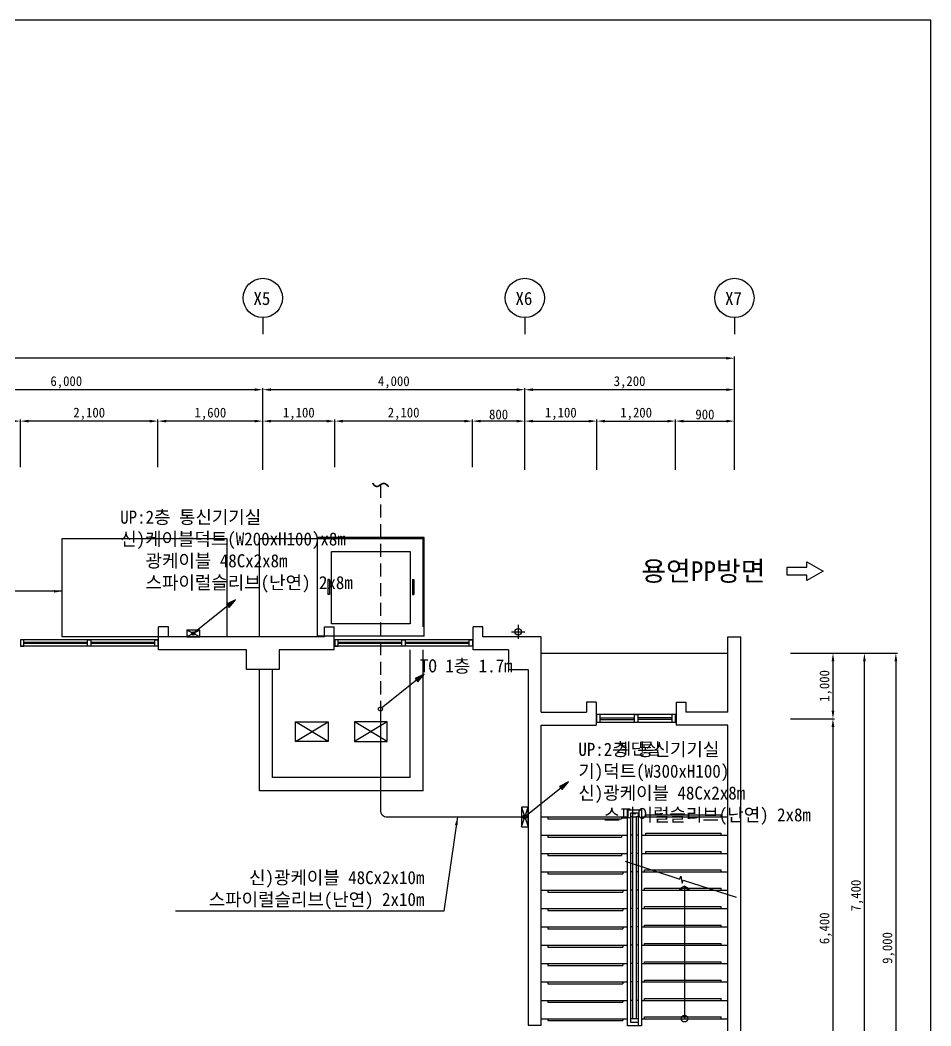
# Model space of a CAD drawing. Header units: millimetres. Extents: x -163045 to -123245, y -266638 to -235393.
# Drawn here: x -137150 to -123245, y -256193 to -240838 of the extents above; entities that cross this region are included whole.
import ezdxf
from ezdxf.enums import TextEntityAlignment as Align

# ---------------------------------------------------------------- set-up
doc = ezdxf.new("R2010")
doc.units = ezdxf.units.MM
doc.linetypes.add('HIDDEN', pattern=[0.375, 0.25, -0.125])
for name, color, linetype in [('TN-LEAT', 3, 'Continuous'), ('TN-TEXT', 6, 'Continuous'), ('TT-CABL', 4, 'Continuous'), ('TT-CTRL-JUNT', 4, 'Continuous'), ('TZ-BASE', 253, 'Continuous'), ('TZ-DIMS', 1, 'Continuous'), ('TZ-LEAL', 1, 'Continuous'), ('TZ-LEAT', 3, 'Continuous'), ('TZ-SYMB', 2, 'Continuous'), ('TZ-TEX2', 3, 'Continuous')]:
    doc.layers.add(name, color=color, linetype=linetype)
doc.layers.add('TX-PAPR', color=2, linetype='Continuous', plot=False)
doc.styles.get("Standard").update_dxf_attribs({"font": 'GulimChe.ttf'})
doc.dimstyles.new('D50', dxfattribs={"dimscale": 50, "dimtxt": 3, "dimasz": 2.5, "dimexe": 0.5, "dimexo": 0.5, "dimgap": 0.5, "dimtad": 1, "dimdec": 0, "dimzin": 1, "dimdsep": 46, "dimlunit": 6, "dimtxsty": 'Standard', "dimcen": 1, "dimclrd": 1, "dimclre": 1, "dimclrt": 3, "dimadec": 0, "dimazin": 0, "dimtfac": 1, "dimtdec": 0, "dimtix": 1, "dimtmove": 2, "dimatfit": 3, "dimfxl": 0, "dimtvp": 2, "dimlwd": -1, "dimlwe": -1, "dimarcsym": 0})

# ---------------------------------------------------------------- blocks, each defined once
blk = doc.blocks.new('*D1063')
at = {"layer": 'DEFPOINTS', "color": 0, "ltscale": 0.1}
for p in [(-157445, -246000), (-157445, -247253), (-126245, -247253)]:
    blk.add_point(p, dxfattribs=at)
at = {"layer": 'TZ-DIMS', "color": 1, "ltscale": 0.1}
for p, q in [((-157445, -247228), (-157445, -245975)), ((-126245, -247228), (-126245, -245975)), ((-126370, -246000), (-157320, -246000))]:
    blk.add_line(p, q, dxfattribs=at)
for points in [[(-157320, -245980), (-157320, -246021), (-157445, -246000)], [(-126370, -245980), (-126370, -246021), (-126245, -246000)]]:
    blk.add_solid(points, dxfattribs=at)
at = {"layer": 'TZ-DIMS', "color": 3, "ltscale": 0.1, "insert": (-141845, -245889), "char_height": 150, "attachment_point": 5}
blk.add_mtext('31,200', dxfattribs=at)
blk = doc.blocks.new('*D1064')
at = {"layer": 'DEFPOINTS', "color": 0, "ltscale": 0.1}
for p in [(-133445, -246480), (-139445, -247729), (-133445, -247729)]:
    blk.add_point(p, dxfattribs=at)
at = {"layer": 'TZ-DIMS', "color": 1, "ltscale": 0.1}
for p, q in [((-139445, -247704), (-139445, -246455)), ((-139320, -246480), (-133570, -246480)), ((-133445, -247704), (-133445, -246455))]:
    blk.add_line(p, q, dxfattribs=at)
for points in [[(-139320, -246460), (-139320, -246501), (-139445, -246480)], [(-133570, -246460), (-133570, -246501), (-133445, -246480)]]:
    blk.add_solid(points, dxfattribs=at)
at = {"layer": 'TZ-DIMS', "color": 3, "ltscale": 0.1, "insert": (-136445, -246369), "char_height": 150, "attachment_point": 5}
blk.add_mtext('6,000', dxfattribs=at)
blk = doc.blocks.new('*D1065')
at = {"layer": 'DEFPOINTS', "color": 0, "ltscale": 0.1}
for p in [(-126245, -246480), (-129445, -247729), (-126245, -247729)]:
    blk.add_point(p, dxfattribs=at)
at = {"layer": 'TZ-DIMS', "color": 1, "ltscale": 0.1}
for p, q in [((-129445, -247704), (-129445, -246455)), ((-129320, -246480), (-126370, -246480)), ((-126245, -247704), (-126245, -246455))]:
    blk.add_line(p, q, dxfattribs=at)
for points in [[(-129320, -246460), (-129320, -246501), (-129445, -246480)], [(-126370, -246460), (-126370, -246501), (-126245, -246480)]]:
    blk.add_solid(points, dxfattribs=at)
at = {"layer": 'TZ-DIMS', "color": 3, "ltscale": 0.1, "insert": (-127845, -246369), "char_height": 150, "attachment_point": 5}
blk.add_mtext('3,200', dxfattribs=at)
blk = doc.blocks.new('*D1067')
at = {"layer": 'DEFPOINTS', "color": 0, "ltscale": 0.1}
for p in [(-125411, -250503), (-125411, -259503), (-123780, -259503)]:
    blk.add_point(p, dxfattribs=at)
at = {"layer": 'TZ-DIMS', "color": 1, "ltscale": 0.1}
for p, q in [((-125386, -250503), (-123755, -250503)), ((-123780, -250628), (-123780, -259378)), ((-125386, -259503), (-123755, -259503))]:
    blk.add_line(p, q, dxfattribs=at)
for points in [[(-123801, -250628), (-123759, -250628), (-123780, -250503)], [(-123801, -259378), (-123759, -259378), (-123780, -259503)]]:
    blk.add_solid(points, dxfattribs=at)
at = {"layer": 'TZ-DIMS', "color": 3, "ltscale": 0.1, "insert": (-123891, -255003), "char_height": 150, "attachment_point": 5, "rotation": 90}
blk.add_mtext('9,000', dxfattribs=at)
blk = doc.blocks.new('*D1068')
at = {"layer": 'DEFPOINTS', "color": 0, "ltscale": 0.1}
for p in [(-130245, -246960), (-130245, -247688), (-129445, -247688)]:
    blk.add_point(p, dxfattribs=at)
at = {"layer": 'TZ-DIMS', "color": 1, "ltscale": 0.1}
for p, q in [((-130245, -247663), (-130245, -246935)), ((-129570, -246960), (-130120, -246960)), ((-129445, -247663), (-129445, -246935))]:
    blk.add_line(p, q, dxfattribs=at)
for points in [[(-130120, -246940), (-130120, -246981), (-130245, -246960)], [(-129570, -246940), (-129570, -246981), (-129445, -246960)]]:
    blk.add_solid(points, dxfattribs=at)
at = {"layer": 'TZ-DIMS', "color": 3, "ltscale": 0.1, "insert": (-129845, -246859), "char_height": 150, "attachment_point": 5}
blk.add_mtext('800', dxfattribs=at)
blk = doc.blocks.new('*D1069')
at = {"layer": 'DEFPOINTS', "color": 0, "ltscale": 0.1}
for p in [(-132345, -246960), (-132345, -247688), (-130245, -247688)]:
    blk.add_point(p, dxfattribs=at)
at = {"layer": 'TZ-DIMS', "color": 1, "ltscale": 0.1}
for p, q in [((-132345, -247663), (-132345, -246935)), ((-130370, -246960), (-132220, -246960)), ((-130245, -247663), (-130245, -246935))]:
    blk.add_line(p, q, dxfattribs=at)
for points in [[(-132220, -246940), (-132220, -246981), (-132345, -246960)], [(-130370, -246940), (-130370, -246981), (-130245, -246960)]]:
    blk.add_solid(points, dxfattribs=at)
at = {"layer": 'TZ-DIMS', "color": 3, "ltscale": 0.1, "insert": (-131295, -246849), "char_height": 150, "attachment_point": 5}
blk.add_mtext('2,100', dxfattribs=at)
blk = doc.blocks.new('*D1070')
at = {"layer": 'DEFPOINTS', "color": 0, "ltscale": 0.1}
for p in [(-135045, -246960), (-135045, -247688), (-133445, -247729)]:
    blk.add_point(p, dxfattribs=at)
at = {"layer": 'TZ-DIMS', "color": 1, "ltscale": 0.1}
for p, q in [((-135045, -247663), (-135045, -246935)), ((-133570, -246960), (-134920, -246960)), ((-133445, -247704), (-133445, -246935))]:
    blk.add_line(p, q, dxfattribs=at)
for points in [[(-134920, -246940), (-134920, -246981), (-135045, -246960)], [(-133570, -246940), (-133570, -246981), (-133445, -246960)]]:
    blk.add_solid(points, dxfattribs=at)
at = {"layer": 'TZ-DIMS', "color": 3, "ltscale": 0.1, "insert": (-134245, -246849), "char_height": 150, "attachment_point": 5}
blk.add_mtext('1,600', dxfattribs=at)
blk = doc.blocks.new('*D1071')
at = {"layer": 'DEFPOINTS', "color": 0, "ltscale": 0.1}
for p in [(-137145, -246960), (-137145, -247688), (-135045, -247688)]:
    blk.add_point(p, dxfattribs=at)
at = {"layer": 'TZ-DIMS', "color": 1, "ltscale": 0.1}
for p, q in [((-137145, -247663), (-137145, -246935)), ((-135170, -246960), (-137020, -246960)), ((-135045, -247663), (-135045, -246935))]:
    blk.add_line(p, q, dxfattribs=at)
for points in [[(-137020, -246940), (-137020, -246981), (-137145, -246960)], [(-135170, -246940), (-135170, -246981), (-135045, -246960)]]:
    blk.add_solid(points, dxfattribs=at)
at = {"layer": 'TZ-DIMS', "color": 3, "ltscale": 0.1, "insert": (-136095, -246849), "char_height": 150, "attachment_point": 5}
blk.add_mtext('2,100', dxfattribs=at)
blk = doc.blocks.new('*D1072')
at = {"layer": 'DEFPOINTS', "color": 0, "ltscale": 0.1}
for p in [(-139445, -246960), (-139445, -247688), (-137145, -247688)]:
    blk.add_point(p, dxfattribs=at)
at = {"layer": 'TZ-DIMS', "color": 1, "ltscale": 0.1}
for p, q in [((-139445, -247663), (-139445, -246935)), ((-137270, -246960), (-139320, -246960)), ((-137145, -247663), (-137145, -246935))]:
    blk.add_line(p, q, dxfattribs=at)
for points in [[(-139320, -246940), (-139320, -246981), (-139445, -246960)], [(-137270, -246940), (-137270, -246981), (-137145, -246960)]]:
    blk.add_solid(points, dxfattribs=at)
at = {"layer": 'TZ-DIMS', "color": 3, "ltscale": 0.1, "insert": (-138295, -246849), "char_height": 150, "attachment_point": 5}
blk.add_mtext('2,300', dxfattribs=at)
blk = doc.blocks.new('*D1093')
at = {"layer": 'DEFPOINTS', "color": 0, "ltscale": 0.1}
for p in [(-125411, -250503), (-124260, -250503), (-125411, -257903)]:
    blk.add_point(p, dxfattribs=at)
at = {"layer": 'TZ-DIMS', "color": 1, "ltscale": 0.1}
for p, q in [((-125386, -250503), (-124235, -250503)), ((-124260, -257778), (-124260, -250628)), ((-125386, -257903), (-124235, -257903))]:
    blk.add_line(p, q, dxfattribs=at)
for points in [[(-124281, -250628), (-124239, -250628), (-124260, -250503)], [(-124281, -257778), (-124239, -257778), (-124260, -257903)]]:
    blk.add_solid(points, dxfattribs=at)
at = {"layer": 'TZ-DIMS', "color": 3, "ltscale": 0.1, "insert": (-124371, -254203), "char_height": 150, "attachment_point": 5, "rotation": 90}
blk.add_mtext('7,400', dxfattribs=at)
blk = doc.blocks.new('*D1096')
at = {"layer": 'DEFPOINTS', "color": 0, "ltscale": 0.1}
for p in [(-128345, -246960), (-129445, -247729), (-128345, -247729, 0)]:
    blk.add_point(p, dxfattribs=at)
at = {"layer": 'TZ-DIMS', "color": 1, "ltscale": 0.1}
for p, q in [((-129445, -247704), (-129445, -246935)), ((-129320, -246960), (-128470, -246960)), ((-128345, -247704), (-128345, -246935))]:
    blk.add_line(p, q, dxfattribs=at)
for points in [[(-129320, -246940), (-129320, -246981), (-129445, -246960)], [(-128470, -246940), (-128470, -246981), (-128345, -246960)]]:
    blk.add_solid(points, dxfattribs=at)
at = {"layer": 'TZ-DIMS', "color": 3, "ltscale": 0.1, "insert": (-128895, -246849), "char_height": 150, "attachment_point": 5}
blk.add_mtext('1,100', dxfattribs=at)
blk = doc.blocks.new('*D1097')
at = {"layer": 'DEFPOINTS', "color": 0, "ltscale": 0.1}
for p in [(-127145, -246960), (-128345, -247729, 0), (-127145, -247729, 0)]:
    blk.add_point(p, dxfattribs=at)
at = {"layer": 'TZ-DIMS', "color": 1, "ltscale": 0.1}
for p, q in [((-128345, -247704), (-128345, -246935)), ((-128220, -246960), (-127270, -246960)), ((-127145, -247704), (-127145, -246935))]:
    blk.add_line(p, q, dxfattribs=at)
for points in [[(-128220, -246940), (-128220, -246981), (-128345, -246960)], [(-127270, -246940), (-127270, -246981), (-127145, -246960)]]:
    blk.add_solid(points, dxfattribs=at)
at = {"layer": 'TZ-DIMS', "color": 3, "ltscale": 0.1, "insert": (-127745, -246849), "char_height": 150, "attachment_point": 5}
blk.add_mtext('1,200', dxfattribs=at)
blk = doc.blocks.new('*D1098')
at = {"layer": 'DEFPOINTS', "color": 0, "ltscale": 0.1}
for p in [(-126245, -246960), (-127145, -247729, 0), (-126245, -247729)]:
    blk.add_point(p, dxfattribs=at)
at = {"layer": 'TZ-DIMS', "color": 1, "ltscale": 0.1}
for p, q in [((-127145, -247704), (-127145, -246935)), ((-127020, -246960), (-126370, -246960)), ((-126245, -247704), (-126245, -246935))]:
    blk.add_line(p, q, dxfattribs=at)
for points in [[(-127020, -246940), (-127020, -246981), (-127145, -246960)], [(-126370, -246940), (-126370, -246981), (-126245, -246960)]]:
    blk.add_solid(points, dxfattribs=at)
at = {"layer": 'TZ-DIMS', "color": 3, "ltscale": 0.1, "insert": (-126695, -246859), "char_height": 150, "attachment_point": 5}
blk.add_mtext('900', dxfattribs=at)
blk = doc.blocks.new('*D1099')
at = {"layer": 'DEFPOINTS', "color": 0, "ltscale": 0.1}
for p in [(-129445, -246480), (-133445, -247729), (-129445, -247729)]:
    blk.add_point(p, dxfattribs=at)
at = {"layer": 'TZ-DIMS', "color": 1, "ltscale": 0.1}
for p, q in [((-133445, -247704), (-133445, -246455)), ((-133320, -246480), (-129570, -246480)), ((-129445, -247704), (-129445, -246455))]:
    blk.add_line(p, q, dxfattribs=at)
for points in [[(-133320, -246460), (-133320, -246501), (-133445, -246480)], [(-129570, -246460), (-129570, -246501), (-129445, -246480)]]:
    blk.add_solid(points, dxfattribs=at)
at = {"layer": 'TZ-DIMS', "color": 3, "ltscale": 0.1, "insert": (-131445, -246369), "char_height": 150, "attachment_point": 5}
blk.add_mtext('4,000', dxfattribs=at)
blk = doc.blocks.new('*D1103')
at = {"layer": 'DEFPOINTS', "color": 0, "ltscale": 0.1}
for p in [(-125411, -250503), (-125411, -251503, 0), (-124740, -251503)]:
    blk.add_point(p, dxfattribs=at)
at = {"layer": 'TZ-DIMS', "color": 1, "ltscale": 0.1}
for p, q in [((-125386, -250503), (-124715, -250503)), ((-124740, -250628), (-124740, -251378)), ((-125386, -251503), (-124715, -251503))]:
    blk.add_line(p, q, dxfattribs=at)
for points in [[(-124761, -250628), (-124719, -250628), (-124740, -250503)], [(-124761, -251378), (-124719, -251378), (-124740, -251503)]]:
    blk.add_solid(points, dxfattribs=at)
at = {"layer": 'TZ-DIMS', "color": 3, "ltscale": 0.1, "insert": (-124851, -251003), "char_height": 150, "attachment_point": 5, "rotation": 90}
blk.add_mtext('1,000', dxfattribs=at)
blk = doc.blocks.new('*D1104')
at = {"layer": 'DEFPOINTS', "color": 0, "ltscale": 0.1}
for p in [(-125411, -251503, 0), (-125411, -257903), (-124740, -257903)]:
    blk.add_point(p, dxfattribs=at)
at = {"layer": 'TZ-DIMS', "color": 1, "ltscale": 0.1}
for p, q in [((-125386, -251503), (-124715, -251503)), ((-124740, -251628), (-124740, -257778)), ((-125386, -257903), (-124715, -257903))]:
    blk.add_line(p, q, dxfattribs=at)
for points in [[(-124761, -251628), (-124719, -251628), (-124740, -251503)], [(-124761, -257778), (-124719, -257778), (-124740, -257903)]]:
    blk.add_solid(points, dxfattribs=at)
at = {"layer": 'TZ-DIMS', "color": 3, "ltscale": 0.1, "insert": (-124851, -254703), "char_height": 150, "attachment_point": 5, "rotation": 90}
blk.add_mtext('6,400', dxfattribs=at)
blk = doc.blocks.new('*D1116')
at = {"layer": 'DEFPOINTS', "color": 0, "ltscale": 0.1}
for p in [(-133445, -246960), (-133445, -247688), (-132345, -247688)]:
    blk.add_point(p, dxfattribs=at)
at = {"layer": 'TZ-DIMS', "color": 1, "ltscale": 0.1}
for p, q in [((-133445, -247663), (-133445, -246935)), ((-132470, -246960), (-133320, -246960)), ((-132345, -247663), (-132345, -246935))]:
    blk.add_line(p, q, dxfattribs=at)
for points in [[(-133320, -246940), (-133320, -246981), (-133445, -246960)], [(-132470, -246940), (-132470, -246981), (-132345, -246960)]]:
    blk.add_solid(points, dxfattribs=at)
at = {"layer": 'TZ-DIMS', "color": 3, "ltscale": 0.1, "insert": (-132895, -246849), "char_height": 150, "attachment_point": 5}
blk.add_mtext('1,100', dxfattribs=at)

msp = doc.modelspace()

# ---------------------------------------------------------------- hatches: boundary and pattern name
at = {"layer": 'TZ-SYMB'}
for points in [[(-133863.4, -249688.2), (-133998.2, -249756.4), (-133959.3, -249804.9)], [(-130982.7, -250821.4), (-131117.5, -250889.6), (-131078.7, -250938.1)], [(-128779.3, -252469.4), (-128914.1, -252537.6), (-128875.2, -252586.1)]]:
    msp.add_hatch(color=256, dxfattribs=at).paths.add_polyline_path(points)

# ---------------------------------------------------------------- linework, layer by layer
at = {"layer": 'TT-CABL', "const_width": 25}
msp.add_lwpolyline([(-131523, -247964), (-131537.5, -247948.1), (-131552.1, -247933.6), (-131559.5, -247927.2), (-131567, -247921.6), (-131574.6, -247917), (-131582.3, -247913.6), (-131590.2, -247911.5), (-131599.6, -247910.9), (-131606.4, -247911.8), (-131614.7, -247914.3), (-131623.1, -247917.8), (-131631.6, -247922.3), (-131648.8, -247932.9), (-131665.9, -247943.8), (-131682.7, -247952.8), (-131691, -247955.9), (-131699, -247957.8), (-131705.7, -247958.1), (-131714.5, -247956.6), (-131722, -247953.6), (-131729.2, -247949.2), (-131736.3, -247943.6), (-131743.3, -247937.1), (-131757.1, -247921.8), (-131770.6, -247905)], dxfattribs=at)
at = {"layer": 'TT-CABL', "linetype": 'HIDDEN', "ltscale": 800}
msp.add_lwpolyline([(-131648.3, -247932.6), (-131648.3, -251354.7)], dxfattribs=at)
at = {"layer": 'TT-CABL'}
msp.add_lwpolyline([(-131648.3, -251354.7), (-131648.3, -252902.7, 0.4142136), (-131548.3, -253002.7), (-129394.8, -253002.7)], format="xyb", dxfattribs=at)
at = {"layer": 'TT-CTRL-JUNT', "ltscale": 3}
msp.add_lwpolyline([(-134605.5, -250152.7), (-134605.5, -250252.7), (-134405.5, -250252.7), (-134405.5, -250152.7)], close=True, dxfattribs=at)
for points in [[(-134405.5, -250252.7), (-134605.5, -250152.7)], [(-134405.5, -250152.7), (-134605.5, -250252.7)]]:
    msp.add_lwpolyline(points, dxfattribs=at)
at = {"layer": 'TT-CTRL-JUNT'}
msp.add_lwpolyline([(-129494.8, -253152.7), (-129394.8, -253152.7), (-129394.8, -252852.7), (-129494.8, -252852.7)], close=True, dxfattribs=at)
for points in [[(-129494.8, -253152.7), (-129394.8, -252852.7)], [(-129494.8, -252852.7), (-129394.8, -253152.7)]]:
    msp.add_lwpolyline(points, dxfattribs=at)
at = {"layer": 'TX-PAPR'}
msp.add_lwpolyline([(-163045.1, -266638.4), (-123245.1, -266638.4), (-123245.1, -240838.4), (-163045.1, -240838.4)], close=True, dxfattribs=at)
at = {"layer": 'TZ-BASE'}
for p, q in [((-130979.8, -248737.7), (-132609.8, -248737.7)), ((-132609.8, -250244.7), (-132609.8, -248737.7)), ((-130979.8, -250102.7), (-130979.8, -248737.7)), ((-133494.8, -248752.7), (-130994.8, -248752.7)), ((-133494.8, -250252.7), (-133494.8, -248752.7)), ((-130994.8, -250102.7), (-130994.8, -248752.7)), ((-132450.7, -249377.6), (-132450.7, -249604.9)), ((-132428, -249377.6), (-132450.7, -249377.6)), ((-132428, -249377.6), (-132428, -249604.9)), ((-131161.6, -249377.6), (-131161.6, -249604.9)), ((-131161.6, -249377.6), (-131138.9, -249377.6)), ((-131138.9, -249377.6), (-131138.9, -249604.9)), ((-132428, -249604.9), (-132450.7, -249604.9)), ((-131161.6, -249604.9), (-131138.9, -249604.9)), ((-135034.8, -250452.7), (-135034.8, -250102.7)), ((-134884.8, -250102.7), (-135034.8, -250102.7)), ((-134884.8, -250252.7), (-134884.8, -250102.7)), ((-132504.8, -250252.7), (-132504.8, -250102.7)), ((-132504.8, -250102.7), (-132354.8, -250102.7)), ((-132354.8, -250452.7), (-132354.8, -250102.7)), ((-130979.8, -250244.7), (-130979.8, -250102.7)), ((-130234.8, -250452.7), (-130234.8, -250102.7)), ((-130084.8, -250102.7), (-130234.8, -250102.7)), ((-130084.8, -250252.7), (-130084.8, -250102.7)), ((-129544.8, -250071.2), (-129544.8, -250281.9)), ((-132504.8, -250252.7), (-134884.8, -250252.7)), ((-132504.8, -250244.7), (-132609.8, -250244.7)), ((-130979.8, -250244.7), (-132504.8, -250244.7)), ((-129194.8, -250252.7), (-130084.8, -250252.7)), ((-129645.5, -250177.7), (-129442.5, -250177.7)), ((-129194.8, -251402.7), (-129194.8, -250252.7)), ((-126344.8, -250252.7), (-126144.8, -250252.7)), ((-126344.8, -251402.7), (-126344.8, -250252.7)), ((-126144.8, -256402.7), (-126144.8, -250252.7)), ((-135044.8, -250298.2), (-137144.8, -250298.2)), ((-135044.8, -250398.2), (-137144.8, -250398.2)), ((-136119.8, -250340.2), (-137094.8, -250340.2)), ((-136119.8, -250356.2), (-137094.8, -250356.2)), ((-135094.8, -250340.2), (-136069.8, -250340.2)), ((-135094.8, -250356.2), (-136069.8, -250356.2)), ((-130244.8, -250298.2), (-132344.8, -250298.2)), ((-130244.8, -250398.2), (-132344.8, -250398.2)), ((-131319.8, -250340.2), (-132294.8, -250340.2)), ((-131319.8, -250356.2), (-132294.8, -250356.2)), ((-130294.8, -250340.2), (-131269.8, -250340.2)), ((-130294.8, -250356.2), (-131269.8, -250356.2)), ((-133694.8, -250452.7), (-135034.8, -250452.7)), ((-133694.8, -250752.7), (-133694.8, -250452.7)), ((-132354.8, -250452.7), (-133194.8, -250452.7)), ((-133194.8, -250452.7), (-133194.8, -250752.7)), ((-131194.8, -252402.7), (-131194.8, -250452.7)), ((-130994.8, -252602.7), (-130994.8, -250452.7)), ((-129694.8, -250452.7), (-130234.8, -250452.7)), ((-129694.8, -250452.7), (-129694.8, -250752.7)), ((-129194.8, -250502.7), (-126344.8, -250502.7)), ((-133194.8, -250752.7), (-133694.8, -250752.7)), ((-133494.8, -252602.7), (-133494.8, -250752.7)), ((-133294.8, -252402.7), (-133294.8, -250752.7)), ((-129694.8, -250752.7), (-129394.8, -250752.7)), ((-129394.8, -250752.7), (-129394.8, -256182.7)), ((-128354.8, -251252.7), (-128504.8, -251252.7)), ((-128504.8, -251252.7), (-128504.8, -251402.7)), ((-128354.8, -251252.7), (-128354.8, -251602.7)), ((-127134.8, -251252.7), (-126984.8, -251252.7)), ((-127134.8, -251252.7), (-127134.8, -251602.7)), ((-126984.8, -251252.7), (-126984.8, -251402.7)), ((-129194.8, -251402.7), (-128504.8, -251402.7)), ((-127144.8, -251441.2), (-128344.8, -251441.2)), ((-128344.8, -251561.2), (-128344.8, -251441.2)), ((-128294.8, -251561.2), (-128294.8, -251441.2)), ((-128294.8, -251487.7), (-127769.8, -251487.7)), ((-127194.8, -251487.7), (-127719.8, -251487.7)), ((-127194.8, -251561.2), (-127194.8, -251441.2)), ((-127144.8, -251561.2), (-127144.8, -251441.2)), ((-126344.8, -251402.7), (-126984.8, -251402.7)), ((-132444.8, -251852.7), (-132944.8, -251552.7)), ((-132944.8, -251852.7), (-132444.8, -251552.7)), ((-131544.8, -251852.7), (-132044.8, -251552.7)), ((-131544.8, -251552.7), (-132044.8, -251852.7)), ((-129194.8, -256182.7), (-129194.8, -251602.7)), ((-129194.8, -251602.7), (-128354.8, -251602.7)), ((-127144.8, -251561.2), (-128344.8, -251561.2)), ((-128294.8, -251517.7), (-127769.8, -251517.7)), ((-127194.8, -251517.7), (-127719.8, -251517.7)), ((-126344.8, -251602.7), (-127134.8, -251602.7)), ((-126344.8, -256602.7), (-126344.8, -251602.7)), ((-131194.8, -252402.7), (-133294.8, -252402.7)), ((-130994.8, -252602.7), (-133494.8, -252602.7)), ((-129194.8, -253002.7), (-127874.8, -253002.7)), ((-129094.8, -253002.7), (-129094.8, -253032.7)), ((-129094.8, -253032.7), (-127969.8, -253032.7)), ((-127969.8, -253002.7), (-127969.8, -253032.7)), ((-127794.8, -253002.7), (-127824.8, -253002.7)), ((-127714.8, -253002.7), (-127744.8, -253002.7)), ((-127664.8, -253002.7), (-126344.8, -253002.7)), ((-127594.8, -253002.7), (-127594.8, -252972.7)), ((-127594.8, -252972.7), (-126444.8, -252972.7)), ((-126444.8, -253002.7), (-126444.8, -252972.7)), ((-129194.8, -253282.7), (-127874.8, -253282.7)), ((-129094.8, -253282.7), (-129094.8, -253312.7)), ((-129094.8, -253312.7), (-127969.8, -253312.7)), ((-127969.8, -253282.7), (-127969.8, -253312.7)), ((-127794.8, -253282.7), (-127824.8, -253282.7)), ((-127714.8, -253282.7), (-127744.8, -253282.7)), ((-127664.8, -253282.7), (-126344.8, -253282.7)), ((-127594.8, -253282.7), (-127594.8, -253252.7)), ((-127594.8, -253252.7), (-126444.8, -253252.7)), ((-126444.8, -253282.7), (-126444.8, -253252.7)), ((-129194.8, -253562.7), (-127874.8, -253562.7)), ((-129094.8, -253562.7), (-129094.8, -253592.7)), ((-129094.8, -253592.7), (-127969.8, -253592.7)), ((-127969.8, -253562.7), (-127969.8, -253592.7)), ((-127794.8, -253562.7), (-127824.8, -253562.7)), ((-127714.8, -253562.7), (-127744.8, -253562.7)), ((-127664.8, -253562.7), (-126344.8, -253562.7)), ((-127594.8, -253562.7), (-127594.8, -253532.7)), ((-127594.8, -253532.7), (-126444.8, -253532.7)), ((-126444.8, -253562.7), (-126444.8, -253532.7)), ((-127874.8, -256192.7), (-127874.8, -253689.4)), ((-127824.8, -256142.7), (-127824.8, -253717.3)), ((-127794.8, -256082.7), (-127794.8, -253717.3)), ((-127744.8, -253752.6), (-127744.8, -256082.7)), ((-127714.8, -253752.6), (-127714.8, -256192.7)), ((-127664.8, -253752.6), (-127664.8, -256192.7)), ((-129194.8, -253842.7), (-127874.8, -253842.7)), ((-129094.8, -253842.7), (-129094.8, -253872.7)), ((-129094.8, -253872.7), (-127949.8, -253872.7)), ((-127949.8, -253842.7), (-127949.8, -253872.7)), ((-127794.8, -253842.7), (-127824.8, -253842.7)), ((-127714.8, -253842.7), (-127744.8, -253842.7)), ((-127664.8, -253842.7), (-126344.8, -253842.7)), ((-127614.8, -253842.7), (-127614.8, -253812.7)), ((-127614.8, -253812.7), (-126444.8, -253812.7)), ((-126444.8, -253842.7), (-126444.8, -253812.7)), ((-127614.8, -254122.7), (-127614.8, -254092.7)), ((-127614.8, -254092.7), (-126444.8, -254092.7)), ((-127007.3, -254060.2), (-127080.8, -254102.7)), ((-127080.8, -254102.7), (-127072.3, -254117.4)), ((-127072.3, -254117.4), (-127007.3, -254079.8)), ((-126933.8, -254102.7), (-127007.3, -254060.2)), ((-127007.3, -254079.8), (-126942.3, -254117.4)), ((-126942.3, -254117.4), (-126933.8, -254102.7)), ((-126444.8, -254122.7), (-126444.8, -254092.7)), ((-129194.8, -254122.7), (-127874.8, -254122.7)), ((-129094.8, -254122.7), (-129094.8, -254152.7)), ((-129094.8, -254152.7), (-127949.8, -254152.7)), ((-127949.8, -254122.7), (-127949.8, -254152.7)), ((-127794.8, -254122.7), (-127824.8, -254122.7)), ((-127714.8, -254122.7), (-127744.8, -254122.7)), ((-127664.8, -254122.7), (-126344.8, -254122.7)), ((-129194.8, -254402.7), (-127874.8, -254402.7)), ((-129094.8, -254402.7), (-129094.8, -254432.7)), ((-127949.8, -254402.7), (-127949.8, -254432.7)), ((-127794.8, -254402.7), (-127824.8, -254402.7)), ((-127714.8, -254402.7), (-127744.8, -254402.7)), ((-127664.8, -254402.7), (-126344.8, -254402.7)), ((-127614.8, -254402.7), (-127614.8, -254372.7)), ((-127614.8, -254372.7), (-126444.8, -254372.7)), ((-126444.8, -254402.7), (-126444.8, -254372.7)), ((-129094.8, -254432.7), (-127949.8, -254432.7)), ((-129194.8, -254682.7), (-127874.8, -254682.7)), ((-129094.8, -254682.7), (-129094.8, -254712.7)), ((-129094.8, -254712.7), (-127949.8, -254712.7)), ((-127949.8, -254682.7), (-127949.8, -254712.7)), ((-127794.8, -254682.7), (-127824.8, -254682.7)), ((-127714.8, -254682.7), (-127744.8, -254682.7)), ((-127664.8, -254682.7), (-126344.8, -254682.7)), ((-127614.8, -254682.7), (-127614.8, -254652.7)), ((-127614.8, -254652.7), (-126444.8, -254652.7)), ((-126444.8, -254682.7), (-126444.8, -254652.7)), ((-129194.8, -254962.7), (-127874.8, -254962.7)), ((-129094.8, -254962.7), (-129094.8, -254992.7)), ((-129094.8, -254992.7), (-127949.8, -254992.7)), ((-127949.8, -254962.7), (-127949.8, -254992.7)), ((-127794.8, -254962.7), (-127824.8, -254962.7)), ((-127714.8, -254962.7), (-127744.8, -254962.7)), ((-127664.8, -254962.7), (-126344.8, -254962.7)), ((-127614.8, -254962.7), (-127614.8, -254932.7)), ((-127614.8, -254932.7), (-126444.8, -254932.7)), ((-126444.8, -254962.7), (-126444.8, -254932.7)), ((-129194.8, -255242.7), (-127874.8, -255242.7)), ((-129094.8, -255242.7), (-129094.8, -255272.7)), ((-129094.8, -255272.7), (-127949.8, -255272.7)), ((-127949.8, -255242.7), (-127949.8, -255272.7)), ((-127794.8, -255242.7), (-127824.8, -255242.7)), ((-127714.8, -255242.7), (-127744.8, -255242.7)), ((-127664.8, -255242.7), (-126344.8, -255242.7)), ((-127614.8, -255242.7), (-127614.8, -255212.7)), ((-127614.8, -255212.7), (-126444.8, -255212.7)), ((-126444.8, -255242.7), (-126444.8, -255212.7)), ((-127614.8, -255522.7), (-127614.8, -255492.7)), ((-127614.8, -255492.7), (-126444.8, -255492.7)), ((-126444.8, -255522.7), (-126444.8, -255492.7)), ((-129194.8, -255522.7), (-127874.8, -255522.7)), ((-129094.8, -255522.7), (-129094.8, -255552.7)), ((-129094.8, -255552.7), (-127949.8, -255552.7)), ((-127949.8, -255522.7), (-127949.8, -255552.7)), ((-127794.8, -255522.7), (-127824.8, -255522.7)), ((-127714.8, -255522.7), (-127744.8, -255522.7)), ((-127664.8, -255522.7), (-126344.8, -255522.7)), ((-129194.8, -255802.7), (-127874.8, -255802.7)), ((-129094.8, -255802.7), (-129094.8, -255832.7)), ((-127949.8, -255802.7), (-127949.8, -255832.7)), ((-127794.8, -255802.7), (-127824.8, -255802.7)), ((-127714.8, -255802.7), (-127744.8, -255802.7)), ((-127664.8, -255802.7), (-126344.8, -255802.7)), ((-127614.8, -255802.7), (-127614.8, -255772.7)), ((-127614.8, -255772.7), (-126444.8, -255772.7)), ((-126444.8, -255802.7), (-126444.8, -255772.7)), ((-129094.8, -255832.7), (-127949.8, -255832.7)), ((-129194.8, -256082.7), (-127874.8, -256082.7)), ((-129094.8, -256082.7), (-129094.8, -256112.7)), ((-127949.8, -256082.7), (-127949.8, -256112.7)), ((-127794.8, -256082.7), (-127824.8, -256082.7)), ((-127744.8, -256082.7), (-127794.8, -256082.7)), ((-127714.8, -256082.7), (-127744.8, -256082.7)), ((-127664.8, -256082.7), (-126344.8, -256082.7)), ((-127614.8, -256082.7), (-127614.8, -256052.7)), ((-127614.8, -256052.7), (-126444.8, -256052.7)), ((-126444.8, -256082.7), (-126444.8, -256052.7)), ((-129394.8, -256182.7), (-129194.8, -256182.7)), ((-129094.8, -256112.7), (-127949.8, -256112.7)), ((-127714.8, -256192.7), (-127874.8, -256192.7)), ((-127714.8, -256142.7), (-127824.8, -256142.7)), ((-127664.8, -256192.7), (-127714.8, -256192.7))]:
    msp.add_line(p, q, dxfattribs=at)
for points in [[(-133994.8, -250252.7), (-136509.8, -250252.7), (-136509.8, -248752.7), (-133994.8, -248752.7)], [(-131194.8, -248952.7), (-131194.8, -250052.7), (-132394.8, -250052.7), (-132394.8, -248952.7)], [(-137144.8, -250398.2), (-137094.8, -250398.2), (-137094.8, -250298.2), (-137144.8, -250298.2)], [(-136069.8, -250398.2), (-136119.8, -250398.2), (-136119.8, -250298.2), (-136069.8, -250298.2)], [(-135044.8, -250398.2), (-135094.8, -250398.2), (-135094.8, -250298.2), (-135044.8, -250298.2)], [(-132344.8, -250398.2), (-132294.8, -250398.2), (-132294.8, -250298.2), (-132344.8, -250298.2)], [(-131269.8, -250398.2), (-131319.8, -250398.2), (-131319.8, -250298.2), (-131269.8, -250298.2)], [(-130244.8, -250398.2), (-130294.8, -250398.2), (-130294.8, -250298.2), (-130244.8, -250298.2)], [(-127719.8, -251561.2), (-127769.8, -251561.2), (-127769.8, -251441.2), (-127719.8, -251441.2)], [(-132444.8, -251552.7), (-132444.8, -251852.7), (-132944.8, -251852.7), (-132944.8, -251552.7)], [(-131544.8, -251852.7), (-131544.8, -251552.7), (-132044.8, -251552.7), (-132044.8, -251852.7)]]:
    msp.add_lwpolyline(points, close=True, dxfattribs=at)
for points in [[(-127874.8, -253707.2), (-127874.8, -252892.7), (-127664.8, -252892.7), (-127664.8, -253770.3)], [(-127824.8, -253707.2), (-127824.8, -252942.7), (-127714.8, -252942.7), (-127714.8, -253770.3)], [(-127794.8, -253717.3), (-127794.8, -253002.7), (-127744.8, -253002.7), (-127744.8, -253752.6)], [(-127910.3, -253677.6), (-127076.7, -253953.3), (-127061.6, -253905.7), (-127044.3, -254016.1), (-127029.1, -253968.5), (-126216.2, -254227.7)], [(-127007.3, -254060.2), (-127007.3, -256082.7)]]:
    msp.add_lwpolyline(points, dxfattribs=at)
for centre in [(-129544.8, -250177.7), (-127007.3, -256082.7)]:
    msp.add_circle(centre, 50, dxfattribs=at)
at = {"layer": 'TZ-LEAL'}
for p, q in [((-133444.8, -245380.4), (-133444.8, -245630.4)), ((-129444.8, -245380.4), (-129444.8, -245630.4)), ((-126244.8, -245380.4), (-126244.8, -245630.4))]:
    msp.add_line(p, q, dxfattribs=at)
at = {"layer": 'TZ-LEAL', "elevation": 0.3}
msp.add_lwpolyline([(-125136.7, -249106), (-124887.5, -249249.9), (-125136.7, -249393.7), (-125136.7, -249309.9), (-125436.7, -249309.9), (-125436.7, -249189.9), (-125136.7, -249189.9)], close=True, dxfattribs=at)
at = {"layer": 'TZ-LEAL'}
for centre in [(-133444.8, -245080.4), (-129444.8, -245080.4), (-126244.8, -245080.4)]:
    msp.add_circle(centre, 300, dxfattribs=at)
at = {"layer": 'TZ-SYMB'}
for points in [[(-133978.8, -249780.6), (-134505.5, -250202.7)], [(-131098.1, -250913.8), (-131624.9, -251335.9)], [(-128894.6, -252561.9), (-129421.4, -252984)]]:
    msp.add_lwpolyline(points, dxfattribs=at)
for points in [[(-133863.4, -249688.2), (-133998.2, -249756.4), (-133959.3, -249804.9)], [(-130982.7, -250821.4), (-131117.5, -250889.6), (-131078.7, -250938.1)], [(-128779.3, -252469.4), (-128914.1, -252537.6), (-128875.2, -252586.1)]]:
    msp.add_lwpolyline(points, close=True, dxfattribs=at)
for centre, radius in [((-134505.5, -250202.7), 26.8), ((-131648.3, -251354.7), 30), ((-129444.8, -253002.7), 30)]:
    msp.add_circle(centre, radius, dxfattribs=at)

# ---------------------------------------------------------------- texts
at = {"layer": 'TN-LEAT'}
for s, p in [('X5', (-133587.6, -245187.7)), ('X6', (-129587.6, -245187.7)), ('X7', (-126387.6, -245187.7))]:
    msp.add_text(s, height=200, dxfattribs=at).set_placement(p)
msp.add_text('용연PP방면', height=300, dxfattribs=at).set_placement((-126718.1, -249246.2, 0.2), align=Align.MIDDLE)
at = {"layer": 'TN-TEXT'}
for s, p in [('신)케이블덕트(W200xH100)x8m', (-135621.9, -248758.9)), ('   광케이블 48Cx2x8m', (-135621.9, -249092)), ('   스파이럴슬리브(난연) 2x8m', (-135621.9, -249425.1)), ('신)광케이블 48Cx2x8m', (-128627.4, -252637)), ('   스파이럴슬리브(난연) 2x8m', (-128627.4, -252970.1))]:
    msp.add_text(s, height=200, dxfattribs=at).set_placement(p, align=Align.MIDDLE_LEFT)
at = {"layer": 'TZ-BASE'}
msp.add_text('계단실', height=180, dxfattribs=at).set_placement((-127712.5, -251958.8), align=Align.MIDDLE)
at = {"layer": 'TZ-LEAT', "insert": (-130977.9, -254415.3), "char_height": 200, "attachment_point": 9}
msp.add_mtext('{\\C6;신)광케이블 48Cx2x10m\\P\\pt400;  스파이럴슬리브(난연) 2x10m}', dxfattribs=at)
at = {"layer": 'TZ-TEX2'}
for s, p in [('UP:2층 통신기기실', (-135621.9, -248425.8)), ('TO 1층 1.7m', (-131045.4, -250696.7)), ('UP:2층 통신기기실', (-128627.4, -251970.9)), ('기)덕트(W300xH100)', (-128627.4, -252303.9))]:
    msp.add_text(s, height=200, dxfattribs=at).set_placement(p, align=Align.MIDDLE_LEFT)

# ---------------------------------------------------------------- dimensions: what is measured, and where the dimension line sits
at = {"layer": 'TZ-DIMS', "ltscale": 0.1}
for base, p1, p2, picture, middle in [((-157444.8, -246000.4), (-126244.8, -247252.9), (-157444.8, -247252.9), '*D1063', (-141844.8, -245889.2)), ((-133444.8, -246480.4), (-139444.8, -247728.6), (-133444.8, -247728.6), '*D1064', (-136444.8, -246369.3)), ((-129444.8, -246480.4), (-133444.8, -247728.6), (-129444.8, -247728.6), '*D1099', (-131444.8, -246369.2)), ((-126244.8, -246480.4), (-129444.8, -247728.6), (-126244.8, -247728.6), '*D1065', (-127844.8, -246369.3))]:
    dim = msp.add_linear_dim(base=base, p1=p1, p2=p2, dimstyle='D50', dxfattribs=at)
    dim.commit()
    dim.dimension.update_dxf_attribs({"geometry": picture, "text_midpoint": middle})
for base, p1, p2, angle, picture, middle in [((-139444.8, -246960.4), (-137144.8, -247688.2), (-139444.8, -247688.2), 180, '*D1072', (-138294.8, -246849.3)), ((-137144.8, -246960.4), (-135044.8, -247688.2), (-137144.8, -247688.2), 180, '*D1071', (-136094.8, -246849.2)), ((-135044.8, -246960.4), (-133444.8, -247728.6), (-135044.8, -247688.2), 180, '*D1070', (-134244.8, -246849.2)), ((-133444.8, -246960.4), (-132344.8, -247688.2), (-133444.8, -247688.2), 180, '*D1116', (-132894.8, -246849.2)), ((-132344.8, -246960.4), (-130244.8, -247688.2), (-132344.8, -247688.2), 180, '*D1069', (-131294.8, -246849.2)), ((-130244.8, -246960.4), (-129444.8, -247688.2), (-130244.8, -247688.2), 180, '*D1068', (-129844.8, -246858.7)), ((-128344.6, -246960.4), (-129444.8, -247728.6), (-128344.6, -247728.6, 0.3), 180, '*D1096', (-128894.7, -246849.2)), ((-127144.6, -246960.4), (-128344.6, -247728.6, 0.3), (-127144.6, -247728.6, 0.3), 180, '*D1097', (-127744.6, -246849.2)), ((-126244.8, -246960.4), (-127144.6, -247728.6, 0.3), (-126244.8, -247728.6), 180, '*D1098', (-126694.7, -246858.7)), ((-123780.2, -259502.7), (-125410.9, -250502.7), (-125410.9, -259502.7), 270, '*D1067', (-123891.2, -255002.7)), ((-124260.2, -250502.7), (-125410.9, -257902.7), (-125410.9, -250502.7), 270, '*D1093', (-124371.3, -254202.7)), ((-124740.2, -251502.7), (-125410.9, -250502.7), (-125410.9, -251502.7, 0.3), 270, '*D1103', (-124851.3, -251002.7)), ((-124740.2, -257902.7), (-125410.9, -251502.7, 0.3), (-125410.9, -257902.7), 270, '*D1104', (-124851.3, -254702.7))]:
    dim = msp.add_linear_dim(base=base, p1=p1, p2=p2, angle=angle, dimstyle='D50', dxfattribs=at)
    dim.commit()
    dim.dimension.update_dxf_attribs({"geometry": picture, "text_midpoint": middle})

# ---------------------------------------------------------------- leaders
at = {"layer": 'TZ-DIMS', "annotation_type": 0, "has_hookline": 1, "hookline_direction": 1, "text_width": 1583.2}
msp.add_leader([(-136509.8, -249558.3), (-136973.1, -249558.3), (-137180, -249558.3)], dimstyle='D50', dxfattribs=at)
at = {"layer": 'TZ-LEAL', "annotation_type": 0, "has_hookline": 1, "hookline_direction": 1, "text_width": 3801.6}
msp.add_leader([(-130471.5, -253002.7), (-130683.4, -254440.3), (-130952.9, -254440.3)], dimstyle='D50', dxfattribs=at)

doc.saveas('drawing.dxf')
